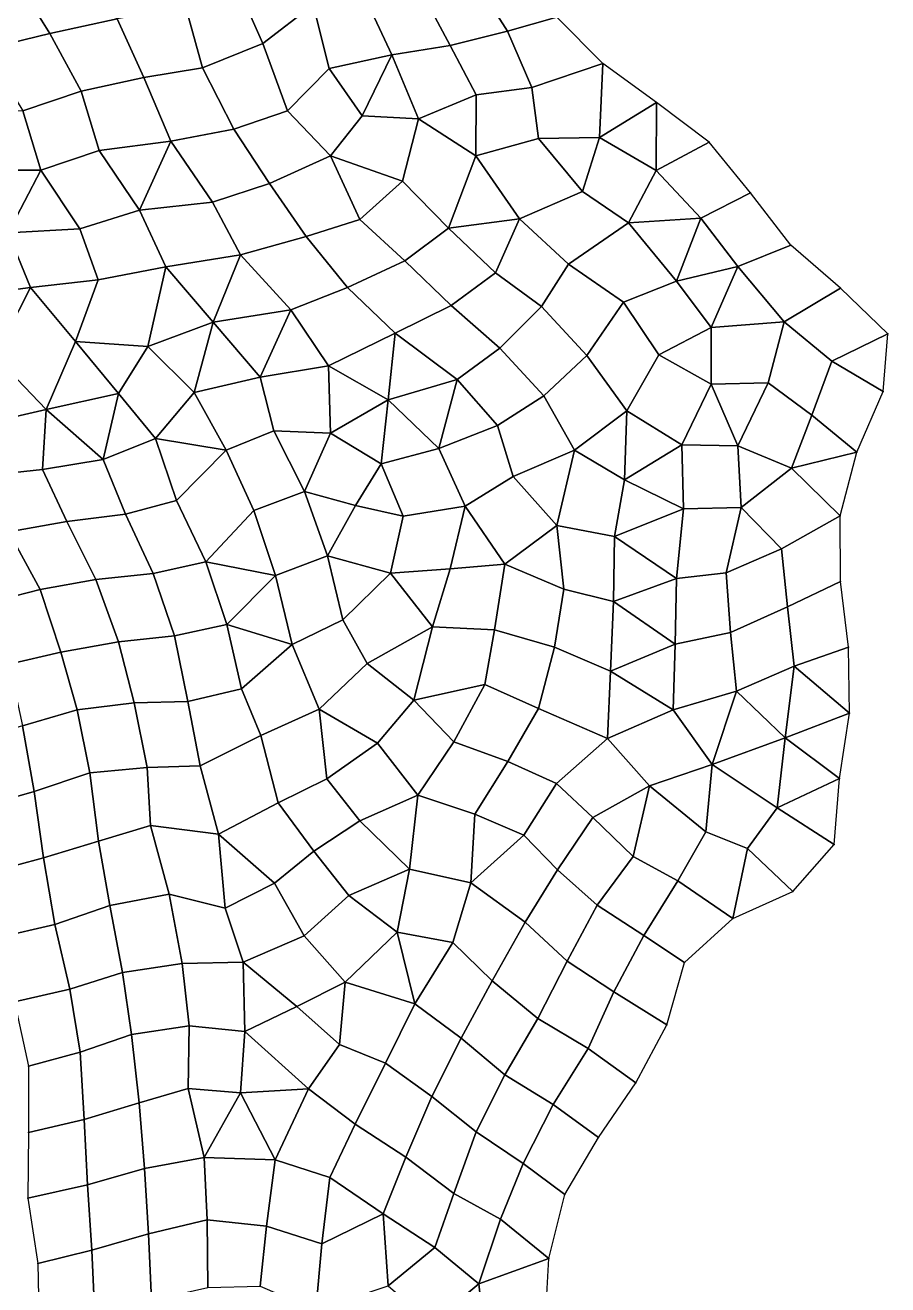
# Model space of a CAD drawing. Extents: x 727294 to 731543, y 8575035 to 8579824.
# Drawn here: x 731282.4 to 731543.1, y 8576396.3 to 8576777.1 of the extents above; entities that cross this region are included whole.
import ezdxf

# ---------------------------------------------------------------- set-up
doc = ezdxf.new("R2010")
doc.units = 0
for name, color, linetype in [('MESH_BOUND', 25, 'CONTINUOUS'), ('MESH_ELEMS', 250, 'CONTINUOUS'), ('MESH_NODES', 18, 'CONTINUOUS')]:
    doc.layers.add(name, color=color, linetype=linetype)

msp = doc.modelspace()

# ---------------------------------------------------------------- linework, layer by layer
at = {"layer": 'MESH_BOUND', "color": 25}
for points in [[(731457.01, 8576765.5, 38.17), (731443.08, 8576779.53, 38.17)], [(731473.2, 8576753.77, 38.16), (731457.01, 8576765.5, 38.17)], [(731489.18, 8576741.76, 37.97), (731473.2, 8576753.77, 38.16)], [(731501.68, 8576726.46, 36.32), (731489.18, 8576741.76, 37.97)], [(731513.79, 8576710.58, 37.51), (731501.68, 8576726.46, 36.32)], [(731528.84, 8576697.61, 38.13), (731513.79, 8576710.58, 37.51)], [(731543.12, 8576683.74, 38.12), (731528.84, 8576697.61, 38.13)], [(731541.69, 8576666.36, 37.79), (731543.12, 8576683.74, 38.12)], [(731533.78, 8576647.99, 37.4), (731541.69, 8576666.36, 37.79)], [(731528.74, 8576628.72, 38.17), (731533.78, 8576647.99, 37.4)], [(731528.79, 8576608.86, 38.17), (731528.74, 8576628.72, 38.17)], [(731531.22, 8576589.01, 38.17), (731528.79, 8576608.86, 38.17)], [(731531.53, 8576569.06, 38.17), (731531.22, 8576589.01, 38.17)], [(731528.52, 8576549.34, 38.17), (731531.53, 8576569.06, 38.17)], [(731526.9, 8576529.43, 38.17), (731528.52, 8576549.34, 38.17)], [(731514.38, 8576515.21, 38.17), (731526.9, 8576529.43, 38.17)], [(731496.28, 8576507.04, 38.17), (731514.38, 8576515.21, 38.17)], [(731481.65, 8576493.75, 38.17), (731496.28, 8576507.04, 38.17)], [(731476.3, 8576474.88, 38.17), (731481.65, 8576493.75, 38.17)], [(731279.2, 8576481.86, 38.17), (731283.46, 8576462.33, 38.17)], [(731466.94, 8576457.35, 38.17), (731476.3, 8576474.88, 38.17)], [(731283.46, 8576462.33, 38.17), (731283.42, 8576442.35, 38.17)], [(731455.68, 8576440.83, 38.17), (731466.94, 8576457.35, 38.17)], [(731283.42, 8576442.35, 38.17), (731283.19, 8576422.42, 38.17)], [(731445.53, 8576423.6, 38.17), (731455.68, 8576440.83, 38.17)], [(731283.19, 8576422.42, 38.17), (731286.28, 8576402.68, 38.17)], [(731440.65, 8576404.23, 38.17), (731445.53, 8576423.6, 38.17)], [(731286.28, 8576402.68, 38.17), (731286.7, 8576382.7, 38.17)], [(731439.54, 8576384.26, 38.17), (731440.65, 8576404.23, 38.17)]]:
    msp.add_polyline3d(points, dxfattribs=at)
at = {"layer": 'MESH_ELEMS', "color": 179}
for points in [[(731289.85, 8576774.61, 36.38), (731310.23, 8576779.02, 35.22), (731296.01, 8576798.69, 35.22), (731279.33, 8576791.6, 36.31)], [(731369.41, 8576783.22, 35.21), (731361.95, 8576799.66, 35.18), (731347.14, 8576787.76, 35.24), (731354.22, 8576771.56, 35.24)], [(731433.16, 8576796.81, 38.17), (731417.48, 8576792.1, 38.17), (731428.16, 8576775.32, 38.17), (731443.08, 8576779.53, 38.17)], [(731279.33, 8576791.6, 36.31), (731260.61, 8576787.45, 36.31), (731270.38, 8576769.83, 36.39), (731289.85, 8576774.61, 36.38)], [(731410.82, 8576771.01, 38.17), (731428.16, 8576775.32, 38.17), (731417.48, 8576792.1, 38.17), (731401.68, 8576788.23, 38.17)], [(731330.93, 8576782.47, 35.23), (731336.05, 8576764.17, 35.26), (731354.22, 8576771.56, 35.24), (731347.14, 8576787.76, 35.24)], [(731393.25, 8576768.11, 35.6), (731410.82, 8576771.01, 38.17), (731401.68, 8576788.23, 38.17), (731384.97, 8576785.84, 35.46)], [(731330.93, 8576782.47, 35.23), (731310.23, 8576779.02, 35.22), (731318.28, 8576761.33, 35.25), (731336.05, 8576764.17, 35.26)], [(731374.33, 8576763.97, 35.42), (731369.41, 8576783.22, 35.21), (731354.22, 8576771.56, 35.24), (731361.69, 8576751.25, 35.32)], [(731374.33, 8576763.97, 35.42), (731393.25, 8576768.11, 35.6), (731384.97, 8576785.84, 35.46), (731369.41, 8576783.22, 35.21)], [(731299.35, 8576757.19, 36.14), (731318.28, 8576761.33, 35.25), (731310.23, 8576779.02, 35.22), (731289.85, 8576774.61, 36.38)], [(731435.56, 8576758.24, 38.17), (731457.01, 8576765.5, 38.17), (731443.08, 8576779.53, 38.17), (731428.16, 8576775.32, 38.17)], [(731289.85, 8576774.61, 36.38), (731270.38, 8576769.83, 36.39), (731281.68, 8576751.16, 36.42), (731299.35, 8576757.19, 36.14)], [(731418.69, 8576756.04, 38.14), (731435.56, 8576758.24, 38.17), (731428.16, 8576775.32, 38.17), (731410.82, 8576771.01, 38.17)], [(731345.52, 8576745.62, 35.31), (731361.69, 8576751.25, 35.32), (731354.22, 8576771.56, 35.24), (731336.05, 8576764.17, 35.26)], [(731410.82, 8576771.01, 38.17), (731393.25, 8576768.11, 35.6), (731401.3, 8576748.82, 34.81), (731418.69, 8576756.04, 38.14)], [(731393.25, 8576768.11, 35.6), (731374.33, 8576763.97, 35.42), (731384.25, 8576749.7, 35.46), (731393.25, 8576768.11, 35.6)], [(731401.3, 8576748.82, 34.81), (731393.25, 8576768.11, 35.6), (731384.25, 8576749.7, 35.46), (731401.3, 8576748.82, 34.81)], [(731326.42, 8576742.07, 35.3), (731345.52, 8576745.62, 35.31), (731336.05, 8576764.17, 35.26), (731318.28, 8576761.33, 35.25)], [(731361.69, 8576751.25, 35.32), (731374.67, 8576737.58, 35.32), (731384.25, 8576749.7, 35.46), (731374.33, 8576763.97, 35.42)], [(731435.56, 8576758.24, 38.17), (731437.61, 8576742.88, 36.55), (731456.04, 8576743.16, 38.1), (731457.01, 8576765.5, 38.17)], [(731456.04, 8576743.16, 38.1), (731473.2, 8576753.77, 38.16), (731457.01, 8576765.5, 38.17), (731456.04, 8576743.16, 38.1)], [(731304.78, 8576739.21, 36.41), (731326.42, 8576742.07, 35.3), (731318.28, 8576761.33, 35.25), (731299.35, 8576757.19, 36.14)], [(731304.78, 8576739.21, 36.41), (731299.35, 8576757.19, 36.14), (731281.68, 8576751.16, 36.42), (731287.17, 8576733.26, 36.49)], [(731401.3, 8576748.82, 34.81), (731418.64, 8576737.65, 34.97), (731418.69, 8576756.04, 38.14), (731401.3, 8576748.82, 34.81)], [(731437.61, 8576742.88, 36.55), (731435.56, 8576758.24, 38.17), (731418.69, 8576756.04, 38.14), (731418.64, 8576737.65, 34.97)], [(731473.2, 8576753.77, 38.16), (731456.04, 8576743.16, 38.1), (731473.09, 8576733.13, 38.09), (731473.2, 8576753.77, 38.16)], [(731473.2, 8576753.77, 38.16), (731473.09, 8576733.13, 38.09), (731489.18, 8576741.76, 37.97), (731473.2, 8576753.77, 38.16)], [(731266.55, 8576733.25, 36.43), (731287.17, 8576733.26, 36.49), (731281.68, 8576751.16, 36.42), (731260.73, 8576750.23, 36.42)], [(731356.25, 8576729.25, 35.33), (731374.67, 8576737.58, 35.32), (731361.69, 8576751.25, 35.32), (731345.52, 8576745.62, 35.31)], [(731396.46, 8576729.99, 34.94), (731401.3, 8576748.82, 34.81), (731384.25, 8576749.7, 35.46), (731374.67, 8576737.58, 35.32)], [(731396.46, 8576729.99, 34.94), (731410.37, 8576715.76, 35.02), (731418.64, 8576737.65, 34.97), (731401.3, 8576748.82, 34.81)], [(731345.52, 8576745.62, 35.31), (731326.42, 8576742.07, 35.3), (731339.07, 8576723.64, 35.33), (731356.25, 8576729.25, 35.33)], [(731316.94, 8576721.19, 36.48), (731326.42, 8576742.07, 35.3), (731304.78, 8576739.21, 36.41), (731316.94, 8576721.19, 36.48)], [(731316.94, 8576721.19, 36.48), (731339.07, 8576723.64, 35.33), (731326.42, 8576742.07, 35.3), (731316.94, 8576721.19, 36.48)], [(731437.61, 8576742.88, 36.55), (731418.64, 8576737.65, 34.97), (731431.83, 8576718.57, 35.28), (731450.81, 8576726.78, 36.42)], [(731456.04, 8576743.16, 38.1), (731437.61, 8576742.88, 36.55), (731450.81, 8576726.78, 36.42), (731456.04, 8576743.16, 38.1)], [(731473.09, 8576733.13, 38.09), (731456.04, 8576743.16, 38.1), (731450.81, 8576726.78, 36.42), (731464.75, 8576717.34, 37.09)], [(731489.18, 8576741.76, 37.97), (731473.09, 8576733.13, 38.09), (731486.58, 8576718.72, 36.36), (731501.68, 8576726.46, 36.32)], [(731304.78, 8576739.21, 36.41), (731287.17, 8576733.26, 36.49), (731298.92, 8576715.55, 36.51), (731316.94, 8576721.19, 36.48)], [(731367.31, 8576713.22, 35.2), (731383.52, 8576718.34, 35.06), (731374.67, 8576737.58, 35.32), (731356.25, 8576729.25, 35.33)], [(731383.52, 8576718.34, 35.06), (731396.46, 8576729.99, 34.94), (731374.67, 8576737.58, 35.32), (731383.52, 8576718.34, 35.06)], [(731418.64, 8576737.65, 34.97), (731410.37, 8576715.76, 35.02), (731431.83, 8576718.57, 35.28), (731418.64, 8576737.65, 34.97)], [(731277.27, 8576714.33, 36.56), (731287.17, 8576733.26, 36.49), (731266.55, 8576733.25, 36.43), (731277.27, 8576714.33, 36.56)], [(731287.17, 8576733.26, 36.49), (731277.27, 8576714.33, 36.56), (731298.92, 8576715.55, 36.51), (731287.17, 8576733.26, 36.49)], [(731473.09, 8576733.13, 38.09), (731464.75, 8576717.34, 37.09), (731486.58, 8576718.72, 36.36), (731473.09, 8576733.13, 38.09)], [(731347.46, 8576707.67, 35.4), (731367.31, 8576713.22, 35.2), (731356.25, 8576729.25, 35.33), (731339.07, 8576723.64, 35.33)], [(731397.17, 8576705.88, 34.99), (731410.37, 8576715.76, 35.02), (731396.46, 8576729.99, 34.94), (731383.52, 8576718.34, 35.06)], [(731446.65, 8576704.85, 35.91), (731464.75, 8576717.34, 37.09), (731450.81, 8576726.78, 36.42), (731431.83, 8576718.57, 35.28)], [(731497.82, 8576704.16, 37.55), (731513.79, 8576710.58, 37.51), (731501.68, 8576726.46, 36.32), (731486.58, 8576718.72, 36.36)], [(731316.94, 8576721.19, 36.48), (731298.92, 8576715.55, 36.51), (731304.48, 8576700.09, 36.55), (731324.95, 8576704.09, 36.65)], [(731324.95, 8576704.09, 36.65), (731347.46, 8576707.67, 35.4), (731339.07, 8576723.64, 35.33), (731316.94, 8576721.19, 36.48)], [(731383.52, 8576718.34, 35.06), (731367.31, 8576713.22, 35.2), (731379.88, 8576697.76, 35.03), (731397.17, 8576705.88, 34.99)], [(731424.53, 8576702.19, 35.24), (731431.83, 8576718.57, 35.28), (731410.37, 8576715.76, 35.02), (731424.53, 8576702.19, 35.24)], [(731424.53, 8576702.19, 35.24), (731438.51, 8576692.01, 35.43), (731446.65, 8576704.85, 35.91), (731431.83, 8576718.57, 35.28)], [(731463.23, 8576693.35, 38.17), (731479.3, 8576699.68, 38.17), (731464.75, 8576717.34, 37.09), (731446.65, 8576704.85, 35.91)], [(731479.3, 8576699.68, 38.17), (731486.58, 8576718.72, 36.36), (731464.75, 8576717.34, 37.09), (731479.3, 8576699.68, 38.17)], [(731497.82, 8576704.16, 37.55), (731486.58, 8576718.72, 36.36), (731479.3, 8576699.68, 38.17), (731497.82, 8576704.16, 37.55)], [(731264.82, 8576695.24, 36.53), (731284.03, 8576697.78, 36.51), (731277.27, 8576714.33, 36.56), (731258.88, 8576711.88, 36.57)], [(731284.03, 8576697.78, 36.51), (731304.48, 8576700.09, 36.55), (731298.92, 8576715.55, 36.51), (731277.27, 8576714.33, 36.56)], [(731410.37, 8576715.76, 35.02), (731397.17, 8576705.88, 34.99), (731411.13, 8576692.36, 35.13), (731424.53, 8576702.19, 35.24)], [(731367.31, 8576713.22, 35.2), (731347.46, 8576707.67, 35.4), (731362.67, 8576691, 36.45), (731379.88, 8576697.76, 35.03)], [(731513.79, 8576710.58, 37.51), (731497.82, 8576704.16, 37.55), (731511.81, 8576687.41, 36.55), (731528.84, 8576697.61, 38.13)], [(731347.46, 8576707.67, 35.4), (731324.95, 8576704.09, 36.65), (731339.24, 8576687.33, 36.79), (731347.46, 8576707.67, 35.4)], [(731347.46, 8576707.67, 35.4), (731339.24, 8576687.33, 36.79), (731362.67, 8576691, 36.45), (731347.46, 8576707.67, 35.4)], [(731319.47, 8576679.96, 36.74), (731324.95, 8576704.09, 36.65), (731304.48, 8576700.09, 36.55), (731297.59, 8576681.49, 36.57)], [(731319.47, 8576679.96, 36.74), (731339.24, 8576687.33, 36.79), (731324.95, 8576704.09, 36.65), (731319.47, 8576679.96, 36.74)], [(731394.29, 8576684.02, 35.03), (731411.13, 8576692.36, 35.13), (731397.17, 8576705.88, 34.99), (731379.88, 8576697.76, 35.03)], [(731425.9, 8576679.45, 35.21), (731438.51, 8576692.01, 35.43), (731424.53, 8576702.19, 35.24), (731411.13, 8576692.36, 35.13)], [(731438.51, 8576692.01, 35.43), (731452.17, 8576677.24, 38.17), (731463.23, 8576693.35, 38.17), (731446.65, 8576704.85, 35.91)], [(731479.3, 8576699.68, 38.17), (731489.79, 8576685.67, 37.57), (731497.82, 8576704.16, 37.55), (731479.3, 8576699.68, 38.17)], [(731497.82, 8576704.16, 37.55), (731489.79, 8576685.67, 37.57), (731511.81, 8576687.41, 36.55), (731497.82, 8576704.16, 37.55)], [(731297.59, 8576681.49, 36.57), (731304.48, 8576700.09, 36.55), (731284.03, 8576697.78, 36.51), (731297.59, 8576681.49, 36.57)], [(731479.3, 8576699.68, 38.17), (731463.23, 8576693.35, 38.17), (731473.93, 8576677.44, 38.13), (731489.79, 8576685.67, 37.57)], [(731273.32, 8576676.91, 36.56), (731284.03, 8576697.78, 36.51), (731264.82, 8576695.24, 36.53), (731273.32, 8576676.91, 36.56)], [(731273.32, 8576676.91, 36.56), (731288.79, 8576660.94, 36.64), (731297.59, 8576681.49, 36.57), (731284.03, 8576697.78, 36.51)], [(731379.88, 8576697.76, 35.03), (731362.67, 8576691, 36.45), (731374.13, 8576674.13, 36.88), (731394.29, 8576684.02, 35.03)], [(731528.84, 8576697.61, 38.13), (731511.81, 8576687.41, 36.55), (731526.2, 8576675.49, 38.01), (731543.12, 8576683.74, 38.12)], [(731362.67, 8576691, 36.45), (731339.24, 8576687.33, 36.79), (731353.44, 8576670.65, 36.87), (731362.67, 8576691, 36.45)], [(731353.44, 8576670.65, 36.87), (731374.13, 8576674.13, 36.88), (731362.67, 8576691, 36.45), (731353.44, 8576670.65, 36.87)], [(731411.13, 8576692.36, 35.13), (731394.29, 8576684.02, 35.03), (731413.01, 8576669.94, 35.15), (731425.9, 8576679.45, 35.21)], [(731439.2, 8576665.05, 38.04), (731452.17, 8576677.24, 38.17), (731438.51, 8576692.01, 35.43), (731425.9, 8576679.45, 35.21)], [(731473.93, 8576677.44, 38.13), (731463.23, 8576693.35, 38.17), (731452.17, 8576677.24, 38.17), (731464.23, 8576660.47, 38.14)], [(731339.24, 8576687.33, 36.79), (731319.47, 8576679.96, 36.74), (731333.48, 8576666.03, 36.84), (731339.24, 8576687.33, 36.79)], [(731333.48, 8576666.03, 36.84), (731353.44, 8576670.65, 36.87), (731339.24, 8576687.33, 36.79), (731333.48, 8576666.03, 36.84)], [(731489.79, 8576685.67, 37.57), (731489.75, 8576668.6, 37.96), (731506.97, 8576668.92, 37.74), (731511.81, 8576687.41, 36.55)], [(731526.2, 8576675.49, 38.01), (731511.81, 8576687.41, 36.55), (731506.97, 8576668.92, 37.74), (731520.13, 8576659.24, 36.97)], [(731394.29, 8576684.02, 35.03), (731374.13, 8576674.13, 36.88), (731392.09, 8576663.87, 36.74), (731394.29, 8576684.02, 35.03)], [(731394.29, 8576684.02, 35.03), (731392.09, 8576663.87, 36.74), (731413.01, 8576669.94, 35.15), (731394.29, 8576684.02, 35.03)], [(731473.93, 8576677.44, 38.13), (731489.75, 8576668.6, 37.96), (731489.79, 8576685.67, 37.57), (731473.93, 8576677.44, 38.13)], [(731541.69, 8576666.36, 37.79), (731543.12, 8576683.74, 38.12), (731526.2, 8576675.49, 38.01), (731541.69, 8576666.36, 37.79)], [(731288.79, 8576660.94, 36.64), (731310.67, 8576665.73, 36.77), (731297.59, 8576681.49, 36.57), (731288.79, 8576660.94, 36.64)], [(731310.67, 8576665.73, 36.77), (731319.47, 8576679.96, 36.74), (731297.59, 8576681.49, 36.57), (731310.67, 8576665.73, 36.77)], [(731310.67, 8576665.73, 36.77), (731321.82, 8576652.13, 36.85), (731333.48, 8576666.03, 36.84), (731319.47, 8576679.96, 36.74)], [(731425.15, 8576656.02, 35.81), (731439.2, 8576665.05, 38.04), (731425.9, 8576679.45, 35.21), (731413.01, 8576669.94, 35.15)], [(731288.79, 8576660.94, 36.64), (731273.32, 8576676.91, 36.56), (731269.4, 8576656.52, 36.52), (731288.79, 8576660.94, 36.64)], [(731464.23, 8576660.47, 38.14), (731452.17, 8576677.24, 38.17), (731439.2, 8576665.05, 38.04), (731448.45, 8576648.56, 36.64)], [(731464.23, 8576660.47, 38.14), (731480.92, 8576650.24, 37.63), (731489.75, 8576668.6, 37.96), (731473.93, 8576677.44, 38.13)], [(731520.13, 8576659.24, 36.97), (731533.78, 8576647.99, 37.4), (731541.69, 8576666.36, 37.79), (731526.2, 8576675.49, 38.01)], [(731374.13, 8576674.13, 36.88), (731353.44, 8576670.65, 36.87), (731357.56, 8576654.42, 36.88), (731374.74, 8576653.76, 36.85)], [(731374.13, 8576674.13, 36.88), (731374.74, 8576653.76, 36.85), (731392.09, 8576663.87, 36.74), (731374.13, 8576674.13, 36.88)], [(731353.44, 8576670.65, 36.87), (731333.48, 8576666.03, 36.84), (731343.17, 8576648.62, 36.9), (731357.56, 8576654.42, 36.88)], [(731413.01, 8576669.94, 35.15), (731392.09, 8576663.87, 36.74), (731407.41, 8576649.11, 36.78), (731413.01, 8576669.94, 35.15)], [(731425.15, 8576656.02, 35.81), (731413.01, 8576669.94, 35.15), (731407.41, 8576649.11, 36.78), (731425.15, 8576656.02, 35.81)], [(731480.92, 8576650.24, 37.63), (731497.76, 8576649.89, 37.86), (731489.75, 8576668.6, 37.96), (731480.92, 8576650.24, 37.63)], [(731489.75, 8576668.6, 37.96), (731497.76, 8576649.89, 37.86), (731506.97, 8576668.92, 37.74), (731489.75, 8576668.6, 37.96)], [(731497.76, 8576649.89, 37.86), (731514.06, 8576643.13, 37.49), (731520.13, 8576659.24, 36.97), (731506.97, 8576668.92, 37.74)], [(731305.98, 8576645.78, 36.82), (731310.67, 8576665.73, 36.77), (731288.79, 8576660.94, 36.64), (731305.98, 8576645.78, 36.82)], [(731321.82, 8576652.13, 36.85), (731310.67, 8576665.73, 36.77), (731305.98, 8576645.78, 36.82), (731321.82, 8576652.13, 36.85)], [(731333.48, 8576666.03, 36.84), (731321.82, 8576652.13, 36.85), (731343.17, 8576648.62, 36.9), (731333.48, 8576666.03, 36.84)], [(731448.45, 8576648.56, 36.64), (731439.2, 8576665.05, 38.04), (731425.15, 8576656.02, 35.81), (731429.92, 8576640.61, 36.47)], [(731287.61, 8576642.72, 36.73), (731288.79, 8576660.94, 36.64), (731269.4, 8576656.52, 36.52), (731271.53, 8576641.02, 36.81)], [(731288.79, 8576660.94, 36.64), (731287.61, 8576642.72, 36.73), (731305.98, 8576645.78, 36.82), (731288.79, 8576660.94, 36.64)], [(731374.74, 8576653.76, 36.85), (731390.03, 8576644.49, 36.81), (731392.09, 8576663.87, 36.74), (731374.74, 8576653.76, 36.85)], [(731390.03, 8576644.49, 36.81), (731407.41, 8576649.11, 36.78), (731392.09, 8576663.87, 36.74), (731390.03, 8576644.49, 36.81)], [(731448.45, 8576648.56, 36.64), (731463.6, 8576639.63, 36.55), (731464.23, 8576660.47, 38.14), (731448.45, 8576648.56, 36.64)], [(731464.23, 8576660.47, 38.14), (731463.6, 8576639.63, 36.55), (731480.92, 8576650.24, 37.63), (731464.23, 8576660.47, 38.14)], [(731514.06, 8576643.13, 37.49), (731533.78, 8576647.99, 37.4), (731520.13, 8576659.24, 36.97), (731514.06, 8576643.13, 37.49)], [(731351.53, 8576630.34, 36.82), (731366.87, 8576636.11, 36.82), (731357.56, 8576654.42, 36.88), (731343.17, 8576648.62, 36.9)], [(731357.56, 8576654.42, 36.88), (731366.87, 8576636.11, 36.82), (731374.74, 8576653.76, 36.85), (731357.56, 8576654.42, 36.88)], [(731382.28, 8576631.86, 36.8), (731390.03, 8576644.49, 36.81), (731374.74, 8576653.76, 36.85), (731366.87, 8576636.11, 36.82)], [(731429.92, 8576640.61, 36.47), (731425.15, 8576656.02, 35.81), (731407.41, 8576649.11, 36.78), (731415.38, 8576631.71, 36.77)], [(731312.7, 8576629.28, 36.89), (731328.14, 8576633.44, 36.91), (731321.82, 8576652.13, 36.85), (731305.98, 8576645.78, 36.82)], [(731328.14, 8576633.44, 36.91), (731343.17, 8576648.62, 36.9), (731321.82, 8576652.13, 36.85), (731328.14, 8576633.44, 36.91)], [(731396.62, 8576628.63, 36.78), (731415.38, 8576631.71, 36.77), (731407.41, 8576649.11, 36.78), (731390.03, 8576644.49, 36.81)], [(731480.92, 8576650.24, 37.63), (731463.6, 8576639.63, 36.55), (731481.42, 8576630.91, 36.52), (731480.92, 8576650.24, 37.63)], [(731480.92, 8576650.24, 37.63), (731481.42, 8576630.91, 36.52), (731498.85, 8576631.3, 36.64), (731497.76, 8576649.89, 37.86)], [(731497.76, 8576649.89, 37.86), (731498.85, 8576631.3, 36.64), (731514.06, 8576643.13, 37.49), (731497.76, 8576649.89, 37.86)], [(731294.99, 8576627.02, 36.84), (731312.7, 8576629.28, 36.89), (731305.98, 8576645.78, 36.82), (731287.61, 8576642.72, 36.73)], [(731351.53, 8576630.34, 36.82), (731343.17, 8576648.62, 36.9), (731328.14, 8576633.44, 36.91), (731337.06, 8576614.86, 36.73)], [(731448.45, 8576648.56, 36.64), (731429.92, 8576640.61, 36.47), (731443.11, 8576625.86, 36.45), (731448.45, 8576648.56, 36.64)], [(731463.6, 8576639.63, 36.55), (731448.45, 8576648.56, 36.64), (731443.11, 8576625.86, 36.45), (731460.53, 8576622.54, 36.45)], [(731514.06, 8576643.13, 37.49), (731528.74, 8576628.72, 38.17), (731533.78, 8576647.99, 37.4), (731514.06, 8576643.13, 37.49)], [(731277.45, 8576623.91, 38.16), (731294.99, 8576627.02, 36.84), (731287.61, 8576642.72, 36.73), (731271.53, 8576641.02, 36.81)], [(731382.28, 8576631.86, 36.8), (731396.62, 8576628.63, 36.78), (731390.03, 8576644.49, 36.81), (731382.28, 8576631.86, 36.8)], [(731510.99, 8576618.81, 37.86), (731528.74, 8576628.72, 38.17), (731514.06, 8576643.13, 37.49), (731498.85, 8576631.3, 36.64)], [(731427.4, 8576614.12, 36.43), (731443.11, 8576625.86, 36.45), (731429.92, 8576640.61, 36.47), (731415.38, 8576631.71, 36.77)], [(731481.42, 8576630.91, 36.52), (731463.6, 8576639.63, 36.55), (731460.53, 8576622.54, 36.45), (731481.42, 8576630.91, 36.52)], [(731373.76, 8576616.65, 36.78), (731366.87, 8576636.11, 36.82), (731351.53, 8576630.34, 36.82), (731358.03, 8576610.74, 36.82)], [(731366.87, 8576636.11, 36.82), (731373.76, 8576616.65, 36.78), (731382.28, 8576631.86, 36.8), (731366.87, 8576636.11, 36.82)], [(731328.14, 8576633.44, 36.91), (731312.7, 8576629.28, 36.89), (731321.11, 8576611.28, 36.86), (731337.06, 8576614.86, 36.73)], [(731337.06, 8576614.86, 36.73), (731358.03, 8576610.74, 36.82), (731351.53, 8576630.34, 36.82), (731337.06, 8576614.86, 36.73)], [(731392.81, 8576611.37, 36.74), (731396.62, 8576628.63, 36.78), (731382.28, 8576631.86, 36.8), (731373.76, 8576616.65, 36.78)], [(731410.85, 8576612.76, 36.72), (731415.38, 8576631.71, 36.77), (731396.62, 8576628.63, 36.78), (731392.81, 8576611.37, 36.74)], [(731410.85, 8576612.76, 36.72), (731427.4, 8576614.12, 36.43), (731415.38, 8576631.71, 36.77), (731410.85, 8576612.76, 36.72)], [(731481.42, 8576630.91, 36.52), (731460.53, 8576622.54, 36.45), (731479.29, 8576609.78, 36.42), (731481.42, 8576630.91, 36.52)], [(731494.24, 8576611.56, 36.45), (731498.85, 8576631.3, 36.64), (731481.42, 8576630.91, 36.52), (731479.29, 8576609.78, 36.42)], [(731498.85, 8576631.3, 36.64), (731494.24, 8576611.56, 36.45), (731510.99, 8576618.81, 37.86), (731498.85, 8576631.3, 36.64)], [(731286.95, 8576606.52, 38.17), (731303.74, 8576609.54, 36.89), (731294.99, 8576627.02, 36.84), (731277.45, 8576623.91, 38.16)], [(731303.74, 8576609.54, 36.89), (731321.11, 8576611.28, 36.86), (731312.7, 8576629.28, 36.89), (731294.99, 8576627.02, 36.84)], [(731528.79, 8576608.86, 38.17), (731528.74, 8576628.72, 38.17), (731510.99, 8576618.81, 37.86), (731512.86, 8576601.24, 38.17)], [(731271.18, 8576602.44, 38.17), (731286.95, 8576606.52, 38.17), (731277.45, 8576623.91, 38.16), (731263.46, 8576619.09, 38.17)], [(731427.4, 8576614.12, 36.43), (731445.26, 8576606.58, 36.45), (731443.11, 8576625.86, 36.45), (731427.4, 8576614.12, 36.43)], [(731460.53, 8576622.54, 36.45), (731443.11, 8576625.86, 36.45), (731445.26, 8576606.58, 36.45), (731460.25, 8576602.84, 36.45)], [(731460.53, 8576622.54, 36.45), (731460.25, 8576602.84, 36.45), (731479.29, 8576609.78, 36.42), (731460.53, 8576622.54, 36.45)], [(731512.86, 8576601.24, 38.17), (731510.99, 8576618.81, 37.86), (731494.24, 8576611.56, 36.45), (731495.56, 8576593.53, 36.44)], [(731327.53, 8576592.45, 36.76), (731343.35, 8576595.85, 36.73), (731337.06, 8576614.86, 36.73), (731321.11, 8576611.28, 36.86)], [(731343.35, 8576595.85, 36.73), (731358.03, 8576610.74, 36.82), (731337.06, 8576614.86, 36.73), (731343.35, 8576595.85, 36.73)], [(731358.03, 8576610.74, 36.82), (731363.1, 8576589.86, 36.76), (731378.47, 8576597.26, 36.71), (731373.76, 8576616.65, 36.78)], [(731378.47, 8576597.26, 36.71), (731392.81, 8576611.37, 36.74), (731373.76, 8576616.65, 36.78), (731378.47, 8576597.26, 36.71)], [(731310.62, 8576590.69, 36.8), (731327.53, 8576592.45, 36.76), (731321.11, 8576611.28, 36.86), (731303.74, 8576609.54, 36.89)], [(731358.03, 8576610.74, 36.82), (731343.35, 8576595.85, 36.73), (731363.1, 8576589.86, 36.76), (731358.03, 8576610.74, 36.82)], [(731405.52, 8576595.23, 36.66), (731392.81, 8576611.37, 36.74), (731378.47, 8576597.26, 36.71), (731385.73, 8576584.09, 36.63)], [(731410.85, 8576612.76, 36.72), (731392.81, 8576611.37, 36.74), (731405.52, 8576595.23, 36.66), (731410.85, 8576612.76, 36.72)], [(731424.29, 8576594.33, 35.87), (731427.4, 8576614.12, 36.43), (731410.85, 8576612.76, 36.72), (731405.52, 8576595.23, 36.66)], [(731424.29, 8576594.33, 35.87), (731442.37, 8576589.03, 36.4), (731445.26, 8576606.58, 36.45), (731427.4, 8576614.12, 36.43)], [(731495.56, 8576593.53, 36.44), (731494.24, 8576611.56, 36.45), (731479.29, 8576609.78, 36.42), (731478.9, 8576589.98, 36.48)], [(731303.74, 8576609.54, 36.89), (731286.95, 8576606.52, 38.17), (731293.16, 8576587.53, 38.17), (731310.62, 8576590.69, 36.8)], [(731478.9, 8576589.98, 36.48), (731479.29, 8576609.78, 36.42), (731460.25, 8576602.84, 36.45), (731478.9, 8576589.98, 36.48)], [(731512.86, 8576601.24, 38.17), (731514.87, 8576583.33, 38.17), (731531.22, 8576589.01, 38.17), (731528.79, 8576608.86, 38.17)], [(731277.6, 8576583.92, 38.17), (731293.16, 8576587.53, 38.17), (731286.95, 8576606.52, 38.17), (731271.18, 8576602.44, 38.17)], [(731442.37, 8576589.03, 36.4), (731459.29, 8576581.77, 36.53), (731460.25, 8576602.84, 36.45), (731445.26, 8576606.58, 36.45)], [(731460.25, 8576602.84, 36.45), (731459.29, 8576581.77, 36.53), (731478.9, 8576589.98, 36.48), (731460.25, 8576602.84, 36.45)], [(731495.56, 8576593.53, 36.44), (731497.42, 8576575.72, 36.52), (731514.87, 8576583.33, 38.17), (731512.86, 8576601.24, 38.17)], [(731347.78, 8576576.43, 36.61), (731343.35, 8576595.85, 36.73), (731327.53, 8576592.45, 36.76), (731331.55, 8576572.62, 36.62)], [(731363.1, 8576589.86, 36.76), (731343.35, 8576595.85, 36.73), (731347.78, 8576576.43, 36.61), (731363.1, 8576589.86, 36.76)], [(731363.1, 8576589.86, 36.76), (731371.29, 8576570.3, 36.54), (731385.73, 8576584.09, 36.63), (731378.47, 8576597.26, 36.71)], [(731315.33, 8576572.24, 36.64), (731331.55, 8576572.62, 36.62), (731327.53, 8576592.45, 36.76), (731310.62, 8576590.69, 36.8)], [(731405.52, 8576595.23, 36.66), (731385.73, 8576584.09, 36.63), (731399.87, 8576573.07, 36.6), (731405.52, 8576595.23, 36.66)], [(731421.36, 8576577.74, 35.72), (731424.29, 8576594.33, 35.87), (731405.52, 8576595.23, 36.66), (731399.87, 8576573.07, 36.6)], [(731421.36, 8576577.74, 35.72), (731437.6, 8576570.47, 35.77), (731442.37, 8576589.03, 36.4), (731424.29, 8576594.33, 35.87)], [(731478.9, 8576589.98, 36.48), (731478.24, 8576570.1, 36.56), (731497.42, 8576575.72, 36.52), (731495.56, 8576593.53, 36.44)], [(731298.09, 8576570.06, 38.17), (731315.33, 8576572.24, 36.64), (731310.62, 8576590.69, 36.8), (731293.16, 8576587.53, 38.17)], [(731347.78, 8576576.43, 36.61), (731353.63, 8576562.38, 36.6), (731371.29, 8576570.3, 36.54), (731363.1, 8576589.86, 36.76)], [(731459.29, 8576581.77, 36.53), (731442.37, 8576589.03, 36.4), (731437.6, 8576570.47, 35.77), (731458.44, 8576561.46, 36.19)], [(731459.29, 8576581.77, 36.53), (731478.24, 8576570.1, 36.56), (731478.9, 8576589.98, 36.48), (731459.29, 8576581.77, 36.53)], [(731514.87, 8576583.33, 38.17), (731531.53, 8576569.06, 38.17), (731531.22, 8576589.01, 38.17), (731514.87, 8576583.33, 38.17)], [(731298.09, 8576570.06, 38.17), (731293.16, 8576587.53, 38.17), (731277.6, 8576583.92, 38.17), (731281.62, 8576565.31, 38.17)], [(731388.89, 8576560.03, 36.64), (731399.87, 8576573.07, 36.6), (731385.73, 8576584.09, 36.63), (731371.29, 8576570.3, 36.54)], [(731459.29, 8576581.77, 36.53), (731458.44, 8576561.46, 36.19), (731478.24, 8576570.1, 36.56), (731459.29, 8576581.77, 36.53)], [(731512.13, 8576561.67, 38.16), (731514.87, 8576583.33, 38.17), (731497.42, 8576575.72, 36.52), (731512.13, 8576561.67, 38.16)], [(731514.87, 8576583.33, 38.17), (731512.13, 8576561.67, 38.16), (731531.53, 8576569.06, 38.17), (731514.87, 8576583.33, 38.17)], [(731353.63, 8576562.38, 36.6), (731347.78, 8576576.43, 36.61), (731331.55, 8576572.62, 36.62), (731335.34, 8576553.16, 36.9)], [(731399.87, 8576573.07, 36.6), (731411.93, 8576560.4, 35.68), (731421.36, 8576577.74, 35.72), (731399.87, 8576573.07, 36.6)], [(731428.29, 8576554.43, 35.66), (731437.6, 8576570.47, 35.77), (731421.36, 8576577.74, 35.72), (731411.93, 8576560.4, 35.68)], [(731331.55, 8576572.62, 36.62), (731315.33, 8576572.24, 36.64), (731319.3, 8576552.66, 36.98), (731335.34, 8576553.16, 36.9)], [(731411.93, 8576560.4, 35.68), (731399.87, 8576573.07, 36.6), (731388.89, 8576560.03, 36.64), (731401.14, 8576544.31, 36.61)], [(731497.42, 8576575.72, 36.52), (731478.24, 8576570.1, 36.56), (731490.05, 8576553.55, 36.73), (731497.42, 8576575.72, 36.52)], [(731490.05, 8576553.55, 36.73), (731512.13, 8576561.67, 38.16), (731497.42, 8576575.72, 36.52), (731490.05, 8576553.55, 36.73)], [(731301.92, 8576551.08, 38.17), (731298.09, 8576570.06, 38.17), (731281.62, 8576565.31, 38.17), (731285.16, 8576545.45, 38.17)], [(731301.92, 8576551.08, 38.17), (731319.3, 8576552.66, 36.98), (731315.33, 8576572.24, 36.64), (731298.09, 8576570.06, 38.17)], [(731373.64, 8576549.28, 36.8), (731371.29, 8576570.3, 36.54), (731353.63, 8576562.38, 36.6), (731358.84, 8576541.97, 37)], [(731371.29, 8576570.3, 36.54), (731373.64, 8576549.28, 36.8), (731388.89, 8576560.03, 36.64), (731371.29, 8576570.3, 36.54)], [(731442.96, 8576547.78, 35.7), (731458.44, 8576561.46, 36.19), (731437.6, 8576570.47, 35.77), (731428.29, 8576554.43, 35.66)], [(731478.24, 8576570.1, 36.56), (731458.44, 8576561.46, 36.19), (731471.09, 8576547.07, 36.39), (731490.05, 8576553.55, 36.73)], [(731512.13, 8576561.67, 38.16), (731528.52, 8576549.34, 38.17), (731531.53, 8576569.06, 38.17), (731512.13, 8576561.67, 38.16)], [(731264.65, 8576560.23, 38.17), (731268.66, 8576540.64, 38.17), (731285.16, 8576545.45, 38.17), (731281.62, 8576565.31, 38.17)], [(731335.34, 8576553.16, 36.9), (731340.81, 8576532.48, 37.07), (731358.84, 8576541.97, 37), (731353.63, 8576562.38, 36.6)], [(731453.98, 8576537.52, 35.86), (731471.09, 8576547.07, 36.39), (731458.44, 8576561.46, 36.19), (731442.96, 8576547.78, 35.7)], [(731490.05, 8576553.55, 36.73), (731509.73, 8576540.42, 38.17), (731512.13, 8576561.67, 38.16), (731490.05, 8576553.55, 36.73)], [(731528.52, 8576549.34, 38.17), (731512.13, 8576561.67, 38.16), (731509.73, 8576540.42, 38.17), (731528.52, 8576549.34, 38.17)], [(731388.89, 8576560.03, 36.64), (731373.64, 8576549.28, 36.8), (731383.58, 8576536.51, 36.95), (731401.14, 8576544.31, 36.61)], [(731418.3, 8576538.58, 35.54), (731428.29, 8576554.43, 35.66), (731411.93, 8576560.4, 35.68), (731401.14, 8576544.31, 36.61)], [(731433.08, 8576532.25, 35.53), (731442.96, 8576547.78, 35.7), (731428.29, 8576554.43, 35.66), (731418.3, 8576538.58, 35.54)], [(731304.63, 8576530.41, 38.17), (731301.92, 8576551.08, 38.17), (731285.16, 8576545.45, 38.17), (731287.98, 8576525.4, 38.17)], [(731320.28, 8576535.09, 37.06), (731319.3, 8576552.66, 36.98), (731301.92, 8576551.08, 38.17), (731304.63, 8576530.41, 38.17)], [(731320.28, 8576535.09, 37.06), (731340.81, 8576532.48, 37.07), (731335.34, 8576553.16, 36.9), (731319.3, 8576552.66, 36.98)], [(731471.09, 8576547.07, 36.39), (731488.1, 8576533.2, 36.59), (731490.05, 8576553.55, 36.73), (731471.09, 8576547.07, 36.39)], [(731488.1, 8576533.2, 36.59), (731500.75, 8576528.2, 37.03), (731509.73, 8576540.42, 38.17), (731490.05, 8576553.55, 36.73)], [(731369.68, 8576527.39, 37.05), (731383.58, 8576536.51, 36.95), (731373.64, 8576549.28, 36.8), (731358.84, 8576541.97, 37)], [(731433.08, 8576532.25, 35.53), (731443.34, 8576521.75, 35.38), (731453.98, 8576537.52, 35.86), (731442.96, 8576547.78, 35.7)], [(731471.09, 8576547.07, 36.39), (731453.98, 8576537.52, 35.86), (731466.2, 8576525.76, 36.01), (731471.09, 8576547.07, 36.39)], [(731488.1, 8576533.2, 36.59), (731471.09, 8576547.07, 36.39), (731466.2, 8576525.76, 36.01), (731479.63, 8576518.36, 36.89)], [(731509.73, 8576540.42, 38.17), (731526.9, 8576529.43, 38.17), (731528.52, 8576549.34, 38.17), (731509.73, 8576540.42, 38.17)], [(731287.98, 8576525.4, 38.17), (731285.16, 8576545.45, 38.17), (731268.66, 8576540.64, 38.17), (731271.54, 8576520.89, 38.17)], [(731401.14, 8576544.31, 36.61), (731383.58, 8576536.51, 36.95), (731398.62, 8576521.92, 36.82), (731401.14, 8576544.31, 36.61)], [(731398.62, 8576521.92, 36.82), (731417.16, 8576517.82, 35.31), (731418.3, 8576538.58, 35.54), (731401.14, 8576544.31, 36.61)], [(731357.76, 8576517.74, 36.96), (731369.68, 8576527.39, 37.05), (731358.84, 8576541.97, 37), (731340.81, 8576532.48, 37.07)], [(731433.08, 8576532.25, 35.53), (731418.3, 8576538.58, 35.54), (731417.16, 8576517.82, 35.31), (731433.08, 8576532.25, 35.53)], [(731514.38, 8576515.21, 38.17), (731526.9, 8576529.43, 38.17), (731509.73, 8576540.42, 38.17), (731500.75, 8576528.2, 37.03)], [(731325.92, 8576514.33, 36.97), (731320.28, 8576535.09, 37.06), (731304.63, 8576530.41, 38.17), (731308.01, 8576510.98, 38.17)], [(731325.92, 8576514.33, 36.97), (731342.88, 8576510.16, 36.88), (731340.81, 8576532.48, 37.07), (731320.28, 8576535.09, 37.06)], [(731380.25, 8576513.93, 36.78), (731398.62, 8576521.92, 36.82), (731383.58, 8576536.51, 36.95), (731369.68, 8576527.39, 37.05)], [(731466.2, 8576525.76, 36.01), (731453.98, 8576537.52, 35.86), (731443.34, 8576521.75, 35.38), (731455.27, 8576511, 35.87)], [(731342.88, 8576510.16, 36.88), (731357.76, 8576517.74, 36.96), (731340.81, 8576532.48, 37.07), (731342.88, 8576510.16, 36.88)], [(731443.34, 8576521.75, 35.38), (731433.08, 8576532.25, 35.53), (731417.16, 8576517.82, 35.31), (731433.58, 8576505.94, 35.19)], [(731479.63, 8576518.36, 36.89), (731496.28, 8576507.04, 38.17), (731500.75, 8576528.2, 37.03), (731488.1, 8576533.2, 36.59)], [(731287.98, 8576525.4, 38.17), (731291.37, 8576505.17, 38.17), (731308.01, 8576510.98, 38.17), (731304.63, 8576530.41, 38.17)], [(731380.25, 8576513.93, 36.78), (731369.68, 8576527.39, 37.05), (731357.76, 8576517.74, 36.96), (731366.76, 8576501.77, 36.63)], [(731496.28, 8576507.04, 38.17), (731514.38, 8576515.21, 38.17), (731500.75, 8576528.2, 37.03), (731496.28, 8576507.04, 38.17)], [(731291.37, 8576505.17, 38.17), (731287.98, 8576525.4, 38.17), (731271.54, 8576520.89, 38.17), (731273.85, 8576501.13, 38.17)], [(731469.44, 8576501.86, 38.17), (731479.63, 8576518.36, 36.89), (731466.2, 8576525.76, 36.01), (731455.27, 8576511, 35.87)], [(731398.62, 8576521.92, 36.82), (731380.25, 8576513.93, 36.78), (731394.89, 8576502.89, 35.43), (731398.62, 8576521.92, 36.82)], [(731398.62, 8576521.92, 36.82), (731394.89, 8576502.89, 35.43), (731411.65, 8576499.74, 35.16), (731417.16, 8576517.82, 35.31)], [(731455.27, 8576511, 35.87), (731443.34, 8576521.75, 35.38), (731433.58, 8576505.94, 35.19), (731446.27, 8576494.15, 35.61)], [(731366.76, 8576501.77, 36.63), (731357.76, 8576517.74, 36.96), (731342.88, 8576510.16, 36.88), (731348.29, 8576493.8, 36.64)], [(731411.65, 8576499.74, 35.16), (731423.6, 8576488.18, 35.19), (731433.58, 8576505.94, 35.19), (731417.16, 8576517.82, 35.31)], [(731481.65, 8576493.75, 38.17), (731496.28, 8576507.04, 38.17), (731479.63, 8576518.36, 36.89), (731469.44, 8576501.86, 38.17)], [(731311.81, 8576490.72, 38.16), (731329.87, 8576493.39, 36.66), (731325.92, 8576514.33, 36.97), (731308.01, 8576510.98, 38.17)], [(731329.87, 8576493.39, 36.66), (731348.29, 8576493.8, 36.64), (731342.88, 8576510.16, 36.88), (731325.92, 8576514.33, 36.97)], [(731380.25, 8576513.93, 36.78), (731366.76, 8576501.77, 36.63), (731379.16, 8576487.75, 36.32), (731394.89, 8576502.89, 35.43)], [(731311.81, 8576490.72, 38.16), (731308.01, 8576510.98, 38.17), (731291.37, 8576505.17, 38.17), (731295.92, 8576485.69, 38.17)], [(731446.27, 8576494.15, 35.61), (731460.37, 8576484.84, 38.17), (731469.44, 8576501.86, 38.17), (731455.27, 8576511, 35.87)], [(731279.2, 8576481.86, 38.17), (731295.92, 8576485.69, 38.17), (731291.37, 8576505.17, 38.17), (731273.85, 8576501.13, 38.17)], [(731423.6, 8576488.18, 35.19), (731437.35, 8576476.81, 35.17), (731446.27, 8576494.15, 35.61), (731433.58, 8576505.94, 35.19)], [(731364.54, 8576480.41, 36.78), (731379.16, 8576487.75, 36.32), (731366.76, 8576501.77, 36.63), (731348.29, 8576493.8, 36.64)], [(731394.89, 8576502.89, 35.43), (731379.16, 8576487.75, 36.32), (731400.16, 8576481.22, 35.11), (731394.89, 8576502.89, 35.43)], [(731400.16, 8576481.22, 35.11), (731411.65, 8576499.74, 35.16), (731394.89, 8576502.89, 35.43), (731400.16, 8576481.22, 35.11)], [(731481.65, 8576493.75, 38.17), (731469.44, 8576501.86, 38.17), (731460.37, 8576484.84, 38.17), (731476.3, 8576474.88, 38.17)], [(731400.16, 8576481.22, 35.11), (731414.18, 8576470.83, 35.17), (731423.6, 8576488.18, 35.19), (731411.65, 8576499.74, 35.16)], [(731331.98, 8576474.51, 36.6), (731329.87, 8576493.39, 36.66), (731311.81, 8576490.72, 38.16), (731314.6, 8576471.95, 36.82)], [(731331.98, 8576474.51, 36.6), (731348.77, 8576472.88, 36.69), (731348.29, 8576493.8, 36.64), (731329.87, 8576493.39, 36.66)], [(731364.54, 8576480.41, 36.78), (731348.29, 8576493.8, 36.64), (731348.77, 8576472.88, 36.69), (731364.54, 8576480.41, 36.78)], [(731460.37, 8576484.84, 38.17), (731446.27, 8576494.15, 35.61), (731437.35, 8576476.81, 35.17), (731452.59, 8576467.7, 38.17)], [(731314.6, 8576471.95, 36.82), (731311.81, 8576490.72, 38.16), (731295.92, 8576485.69, 38.17), (731299.05, 8576466.61, 38.17)], [(731299.05, 8576466.61, 38.17), (731295.92, 8576485.69, 38.17), (731279.2, 8576481.86, 38.17), (731283.46, 8576462.33, 38.17)], [(731379.16, 8576487.75, 36.32), (731364.54, 8576480.41, 36.78), (731377.37, 8576468.88, 35.17), (731379.16, 8576487.75, 36.32)], [(731391.36, 8576463.31, 35.07), (731400.16, 8576481.22, 35.11), (731379.16, 8576487.75, 36.32), (731377.37, 8576468.88, 35.17)], [(731414.18, 8576470.83, 35.17), (731427.38, 8576459.73, 35.36), (731437.35, 8576476.81, 35.17), (731423.6, 8576488.18, 35.19)], [(731414.18, 8576470.83, 35.17), (731400.16, 8576481.22, 35.11), (731391.36, 8576463.31, 35.07), (731405.3, 8576453.23, 35.09)], [(731452.59, 8576467.7, 38.17), (731466.94, 8576457.35, 38.17), (731476.3, 8576474.88, 38.17), (731460.37, 8576484.84, 38.17)], [(731364.54, 8576480.41, 36.78), (731348.77, 8576472.88, 36.69), (731368.06, 8576455.5, 35.17), (731377.37, 8576468.88, 35.17)], [(731331.64, 8576455.59, 36.33), (731331.98, 8576474.51, 36.6), (731314.6, 8576471.95, 36.82), (731316.88, 8576451.28, 36.21)], [(731331.64, 8576455.59, 36.33), (731347.49, 8576454.31, 36.15), (731348.77, 8576472.88, 36.69), (731331.98, 8576474.51, 36.6)], [(731442.04, 8576450.72, 38.17), (731452.59, 8576467.7, 38.17), (731437.35, 8576476.81, 35.17), (731427.38, 8576459.73, 35.36)], [(731316.88, 8576451.28, 36.21), (731314.6, 8576471.95, 36.82), (731299.05, 8576466.61, 38.17), (731300.25, 8576446.24, 38.17)], [(731368.06, 8576455.5, 35.17), (731348.77, 8576472.88, 36.69), (731347.49, 8576454.31, 36.15), (731368.06, 8576455.5, 35.17)], [(731427.38, 8576459.73, 35.36), (731414.18, 8576470.83, 35.17), (731405.3, 8576453.23, 35.09), (731418.69, 8576442.52, 38.17)], [(731300.25, 8576446.24, 38.17), (731299.05, 8576466.61, 38.17), (731283.46, 8576462.33, 38.17), (731283.42, 8576442.35, 38.17)], [(731382.18, 8576444.85, 35.15), (731391.36, 8576463.31, 35.07), (731377.37, 8576468.88, 35.17), (731368.06, 8576455.5, 35.17)], [(731442.04, 8576450.72, 38.17), (731455.68, 8576440.83, 38.17), (731466.94, 8576457.35, 38.17), (731452.59, 8576467.7, 38.17)], [(731382.18, 8576444.85, 35.15), (731397.44, 8576434.82, 35.28), (731405.3, 8576453.23, 35.09), (731391.36, 8576463.31, 35.07)], [(731442.04, 8576450.72, 38.17), (731427.38, 8576459.73, 35.36), (731418.69, 8576442.52, 38.17), (731432.91, 8576432.91, 38.17)], [(731336.54, 8576434.76, 35.15), (731331.64, 8576455.59, 36.33), (731316.88, 8576451.28, 36.21), (731318.46, 8576431.39, 35.18)], [(731331.64, 8576455.59, 36.33), (731336.54, 8576434.76, 35.15), (731347.49, 8576454.31, 36.15), (731331.64, 8576455.59, 36.33)], [(731368.06, 8576455.5, 35.17), (731347.49, 8576454.31, 36.15), (731357.97, 8576434.06, 35.26), (731368.06, 8576455.5, 35.17)], [(731382.18, 8576444.85, 35.15), (731368.06, 8576455.5, 35.17), (731357.97, 8576434.06, 35.26), (731374.49, 8576428.67, 35.13)], [(731318.46, 8576431.39, 35.18), (731316.88, 8576451.28, 36.21), (731300.25, 8576446.24, 38.17), (731301.23, 8576426.44, 38.17)], [(731336.54, 8576434.76, 35.15), (731357.97, 8576434.06, 35.26), (731347.49, 8576454.31, 36.15), (731336.54, 8576434.76, 35.15)], [(731397.44, 8576434.82, 35.28), (731412, 8576423.87, 38.17), (731418.69, 8576442.52, 38.17), (731405.3, 8576453.23, 35.09)], [(731432.91, 8576432.91, 38.17), (731445.53, 8576423.6, 38.17), (731455.68, 8576440.83, 38.17), (731442.04, 8576450.72, 38.17)], [(731301.23, 8576426.44, 38.17), (731300.25, 8576446.24, 38.17), (731283.42, 8576442.35, 38.17), (731283.19, 8576422.42, 38.17)], [(731374.49, 8576428.67, 35.13), (731390.62, 8576417.76, 38.17), (731397.44, 8576434.82, 35.28), (731382.18, 8576444.85, 35.15)], [(731432.91, 8576432.91, 38.17), (731418.69, 8576442.52, 38.17), (731412, 8576423.87, 38.17), (731426.05, 8576416.12, 38.17)], [(731318.46, 8576431.39, 35.18), (731319.68, 8576411.64, 35.71), (731337.42, 8576415.9, 35.36), (731336.54, 8576434.76, 35.15)], [(731337.42, 8576415.9, 35.36), (731355.35, 8576414, 35.26), (731357.97, 8576434.06, 35.26), (731336.54, 8576434.76, 35.15)], [(731355.35, 8576414, 35.26), (731372.04, 8576408.65, 35.28), (731374.49, 8576428.67, 35.13), (731357.97, 8576434.06, 35.26)], [(731412, 8576423.87, 38.17), (731397.44, 8576434.82, 35.28), (731390.62, 8576417.76, 38.17), (731406.2, 8576407.5, 38.17)], [(731426.05, 8576416.12, 38.17), (731440.65, 8576404.23, 38.17), (731445.53, 8576423.6, 38.17), (731432.91, 8576432.91, 38.17)], [(731301.23, 8576426.44, 38.17), (731302.57, 8576406.7, 38.14), (731319.68, 8576411.64, 35.71), (731318.46, 8576431.39, 35.18)], [(731390.62, 8576417.76, 38.17), (731374.49, 8576428.67, 35.13), (731372.04, 8576408.65, 35.28), (731390.62, 8576417.76, 38.17)], [(731302.57, 8576406.7, 38.14), (731301.23, 8576426.44, 38.17), (731283.19, 8576422.42, 38.17), (731286.28, 8576402.68, 38.17)], [(731406.2, 8576407.5, 38.17), (731419.56, 8576396.53, 38.17), (731426.05, 8576416.12, 38.17), (731412, 8576423.87, 38.17)], [(731392.13, 8576395.97, 38.17), (731390.62, 8576417.76, 38.17), (731372.04, 8576408.65, 35.28), (731370.27, 8576388.63, 35.41)], [(731406.2, 8576407.5, 38.17), (731390.62, 8576417.76, 38.17), (731392.13, 8576395.97, 38.17), (731406.2, 8576407.5, 38.17)], [(731337.62, 8576395.46, 35.46), (731337.42, 8576415.9, 35.36), (731319.68, 8576411.64, 35.71), (731320.64, 8576391.63, 35.87)], [(731337.62, 8576395.46, 35.46), (731353.43, 8576395.84, 35.44), (731355.35, 8576414, 35.26), (731337.42, 8576415.9, 35.36)], [(731353.43, 8576395.84, 35.44), (731370.27, 8576388.63, 35.41), (731372.04, 8576408.65, 35.28), (731355.35, 8576414, 35.26)], [(731440.65, 8576404.23, 38.17), (731426.05, 8576416.12, 38.17), (731419.56, 8576396.53, 38.17), (731440.65, 8576404.23, 38.17)], [(731320.64, 8576391.63, 35.87), (731319.68, 8576411.64, 35.71), (731302.57, 8576406.7, 38.14), (731303.5, 8576386.64, 38.13)], [(731303.5, 8576386.64, 38.13), (731302.57, 8576406.7, 38.14), (731286.28, 8576402.68, 38.17), (731286.7, 8576382.7, 38.17)], [(731406.2, 8576407.5, 38.17), (731392.13, 8576395.97, 38.17), (731405.19, 8576384.69, 38.17), (731419.56, 8576396.53, 38.17)], [(731439.54, 8576384.26, 38.17), (731440.65, 8576404.23, 38.17), (731419.56, 8576396.53, 38.17), (731421.96, 8576374.8, 38.17)], [(731419.56, 8576396.53, 38.17), (731405.19, 8576384.69, 38.17), (731421.96, 8576374.8, 38.17), (731419.56, 8576396.53, 38.17)]]:
    msp.add_3dface(points, dxfattribs=at)
at = {"layer": 'MESH_NODES', "color": 18}
for p in [(731289.85, 8576774.61, 36.38), (731428.16, 8576775.32, 38.17), (731354.22, 8576771.56, 35.24), (731410.82, 8576771.01, 38.17), (731393.25, 8576768.11, 35.6), (731336.05, 8576764.17, 35.26), (731374.33, 8576763.97, 35.42), (731457.01, 8576765.5, 38.17), (731318.28, 8576761.33, 35.25), (731299.35, 8576757.19, 36.14), (731418.69, 8576756.04, 38.14), (731435.56, 8576758.24, 38.17), (731473.2, 8576753.77, 38.16), (731361.69, 8576751.25, 35.32), (731384.25, 8576749.7, 35.46), (731401.3, 8576748.82, 34.81), (731345.52, 8576745.62, 35.31), (731326.42, 8576742.07, 35.3), (731437.61, 8576742.88, 36.55), (731456.04, 8576743.16, 38.1), (731489.18, 8576741.76, 37.97), (731304.78, 8576739.21, 36.41), (731374.67, 8576737.58, 35.32), (731418.64, 8576737.65, 34.97), (731287.17, 8576733.26, 36.49), (731473.09, 8576733.13, 38.09), (731356.25, 8576729.25, 35.33), (731396.46, 8576729.99, 34.94), (731450.81, 8576726.78, 36.42), (731501.68, 8576726.46, 36.32), (731316.94, 8576721.19, 36.48), (731339.07, 8576723.64, 35.33), (731383.52, 8576718.34, 35.06), (731431.83, 8576718.57, 35.28), (731464.75, 8576717.34, 37.09), (731486.58, 8576718.72, 36.36), (731298.92, 8576715.55, 36.51), (731410.37, 8576715.76, 35.02), (731367.31, 8576713.22, 35.2), (731513.79, 8576710.58, 37.51), (731347.46, 8576707.67, 35.4), (731324.95, 8576704.09, 36.65), (731397.17, 8576705.88, 34.99), (731424.53, 8576702.19, 35.24), (731446.65, 8576704.85, 35.91), (731497.82, 8576704.16, 37.55), (731304.48, 8576700.09, 36.55), (731479.3, 8576699.68, 38.17), (731284.03, 8576697.78, 36.51), (731379.88, 8576697.76, 35.03), (731528.84, 8576697.61, 38.13), (731362.67, 8576691, 36.45), (731411.13, 8576692.36, 35.13), (731438.51, 8576692.01, 35.43), (731463.23, 8576693.35, 38.17), (731339.24, 8576687.33, 36.79), (731511.81, 8576687.41, 36.55), (731394.29, 8576684.02, 35.03), (731489.79, 8576685.67, 37.57), (731543.12, 8576683.74, 38.12), (731297.59, 8576681.49, 36.57), (731319.47, 8576679.96, 36.74), (731425.9, 8576679.45, 35.21), (731452.17, 8576677.24, 38.17), (731473.93, 8576677.44, 38.13), (731526.2, 8576675.49, 38.01), (731374.13, 8576674.13, 36.88), (731353.44, 8576670.65, 36.87), (731413.01, 8576669.94, 35.15), (731489.75, 8576668.6, 37.96), (731506.97, 8576668.92, 37.74), (731310.67, 8576665.73, 36.77), (731333.48, 8576666.03, 36.84), (731439.2, 8576665.05, 38.04), (731541.69, 8576666.36, 37.79), (731288.79, 8576660.94, 36.64), (731392.09, 8576663.87, 36.74), (731464.23, 8576660.47, 38.14), (731520.13, 8576659.24, 36.97), (731357.56, 8576654.42, 36.88), (731374.74, 8576653.76, 36.85), (731425.15, 8576656.02, 35.81), (731321.82, 8576652.13, 36.85), (731407.41, 8576649.11, 36.78), (731480.92, 8576650.24, 37.63), (731497.76, 8576649.89, 37.86), (731305.98, 8576645.78, 36.82), (731343.17, 8576648.62, 36.9), (731448.45, 8576648.56, 36.64), (731533.78, 8576647.99, 37.4), (731287.61, 8576642.72, 36.73), (731390.03, 8576644.49, 36.81), (731514.06, 8576643.13, 37.49), (731429.92, 8576640.61, 36.47), (731463.6, 8576639.63, 36.55), (731366.87, 8576636.11, 36.82), (731328.14, 8576633.44, 36.91), (731351.53, 8576630.34, 36.82), (731382.28, 8576631.86, 36.8), (731415.38, 8576631.71, 36.77), (731481.42, 8576630.91, 36.52), (731498.85, 8576631.3, 36.64), (731294.99, 8576627.02, 36.84), (731312.7, 8576629.28, 36.89), (731396.62, 8576628.63, 36.78), (731528.74, 8576628.72, 38.17), (731443.11, 8576625.86, 36.45), (731460.53, 8576622.54, 36.45), (731510.99, 8576618.81, 37.86), (731337.06, 8576614.86, 36.73), (731373.76, 8576616.65, 36.78), (731321.11, 8576611.28, 36.86), (731358.03, 8576610.74, 36.82), (731392.81, 8576611.37, 36.74), (731410.85, 8576612.76, 36.72), (731427.4, 8576614.12, 36.43), (731494.24, 8576611.56, 36.45), (731303.74, 8576609.54, 36.89), (731479.29, 8576609.78, 36.42), (731528.79, 8576608.86, 38.17), (731286.95, 8576606.52, 38.17), (731445.26, 8576606.58, 36.45), (731460.25, 8576602.84, 36.45), (731512.86, 8576601.24, 38.17), (731343.35, 8576595.85, 36.73), (731378.47, 8576597.26, 36.71), (731327.53, 8576592.45, 36.76), (731405.52, 8576595.23, 36.66), (731424.29, 8576594.33, 35.87), (731495.56, 8576593.53, 36.44), (731310.62, 8576590.69, 36.8), (731363.1, 8576589.86, 36.76), (731442.37, 8576589.03, 36.4), (731478.9, 8576589.98, 36.48), (731531.22, 8576589.01, 38.17), (731293.16, 8576587.53, 38.17), (731385.73, 8576584.09, 36.63), (731459.29, 8576581.77, 36.53), (731514.87, 8576583.33, 38.17), (731347.78, 8576576.43, 36.61), (731421.36, 8576577.74, 35.72), (731331.55, 8576572.62, 36.62), (731399.87, 8576573.07, 36.6), (731497.42, 8576575.72, 36.52), (731298.09, 8576570.06, 38.17), (731315.33, 8576572.24, 36.64), (731371.29, 8576570.3, 36.54), (731437.6, 8576570.47, 35.77), (731478.24, 8576570.1, 36.56), (731531.53, 8576569.06, 38.17), (731353.63, 8576562.38, 36.6), (731458.44, 8576561.46, 36.19), (731512.13, 8576561.67, 38.16), (731388.89, 8576560.03, 36.64), (731411.93, 8576560.4, 35.68), (731428.29, 8576554.43, 35.66), (731301.92, 8576551.08, 38.17), (731319.3, 8576552.66, 36.98), (731335.34, 8576553.16, 36.9), (731490.05, 8576553.55, 36.73), (731373.64, 8576549.28, 36.8), (731442.96, 8576547.78, 35.7), (731471.09, 8576547.07, 36.39), (731528.52, 8576549.34, 38.17), (731285.16, 8576545.45, 38.17), (731401.14, 8576544.31, 36.61), (731358.84, 8576541.97, 37), (731418.3, 8576538.58, 35.54), (731509.73, 8576540.42, 38.17), (731320.28, 8576535.09, 37.06), (731383.58, 8576536.51, 36.95), (731453.98, 8576537.52, 35.86), (731340.81, 8576532.48, 37.07), (731433.08, 8576532.25, 35.53), (731488.1, 8576533.2, 36.59), (731304.63, 8576530.41, 38.17), (731369.68, 8576527.39, 37.05), (731500.75, 8576528.2, 37.03), (731526.9, 8576529.43, 38.17), (731287.98, 8576525.4, 38.17), (731466.2, 8576525.76, 36.01), (731398.62, 8576521.92, 36.82), (731443.34, 8576521.75, 35.38), (731357.76, 8576517.74, 36.96), (731417.16, 8576517.82, 35.31), (731479.63, 8576518.36, 36.89), (731325.92, 8576514.33, 36.97), (731380.25, 8576513.93, 36.78), (731514.38, 8576515.21, 38.17), (731308.01, 8576510.98, 38.17), (731342.88, 8576510.16, 36.88), (731455.27, 8576511, 35.87), (731291.37, 8576505.17, 38.17), (731433.58, 8576505.94, 35.19), (731496.28, 8576507.04, 38.17), (731366.76, 8576501.77, 36.63), (731394.89, 8576502.89, 35.43), (731469.44, 8576501.86, 38.17), (731411.65, 8576499.74, 35.16), (731329.87, 8576493.39, 36.66), (731348.29, 8576493.8, 36.64), (731446.27, 8576494.15, 35.61), (731481.65, 8576493.75, 38.17), (731311.81, 8576490.72, 38.16), (731295.92, 8576485.69, 38.17), (731379.16, 8576487.75, 36.32), (731423.6, 8576488.18, 35.19), (731400.16, 8576481.22, 35.11), (731460.37, 8576484.84, 38.17), (731364.54, 8576480.41, 36.78), (731331.98, 8576474.51, 36.6), (731437.35, 8576476.81, 35.17), (731476.3, 8576474.88, 38.17), (731314.6, 8576471.95, 36.82), (731348.77, 8576472.88, 36.69), (731414.18, 8576470.83, 35.17), (731299.05, 8576466.61, 38.17), (731377.37, 8576468.88, 35.17), (731452.59, 8576467.7, 38.17), (731283.46, 8576462.33, 38.17), (731391.36, 8576463.31, 35.07), (731427.38, 8576459.73, 35.36), (731331.64, 8576455.59, 36.33), (731368.06, 8576455.5, 35.17), (731466.94, 8576457.35, 38.17), (731316.88, 8576451.28, 36.21), (731347.49, 8576454.31, 36.15), (731405.3, 8576453.23, 35.09), (731442.04, 8576450.72, 38.17), (731300.25, 8576446.24, 38.17), (731382.18, 8576444.85, 35.15), (731283.42, 8576442.35, 38.17), (731418.69, 8576442.52, 38.17), (731455.68, 8576440.83, 38.17), (731336.54, 8576434.76, 35.15), (731357.97, 8576434.06, 35.26), (731397.44, 8576434.82, 35.28), (731432.91, 8576432.91, 38.17), (731318.46, 8576431.39, 35.18), (731374.49, 8576428.67, 35.13), (731301.23, 8576426.44, 38.17), (731283.19, 8576422.42, 38.17), (731412, 8576423.87, 38.17), (731445.53, 8576423.6, 38.17), (731390.62, 8576417.76, 38.17), (731337.42, 8576415.9, 35.36), (731355.35, 8576414, 35.26), (731426.05, 8576416.12, 38.17), (731319.68, 8576411.64, 35.71), (731302.57, 8576406.7, 38.14), (731372.04, 8576408.65, 35.28), (731406.2, 8576407.5, 38.17), (731286.28, 8576402.68, 38.17), (731440.65, 8576404.23, 38.17), (731419.56, 8576396.53, 38.17)]:
    msp.add_point(p, dxfattribs=at)

doc.saveas('drawing.dxf')
